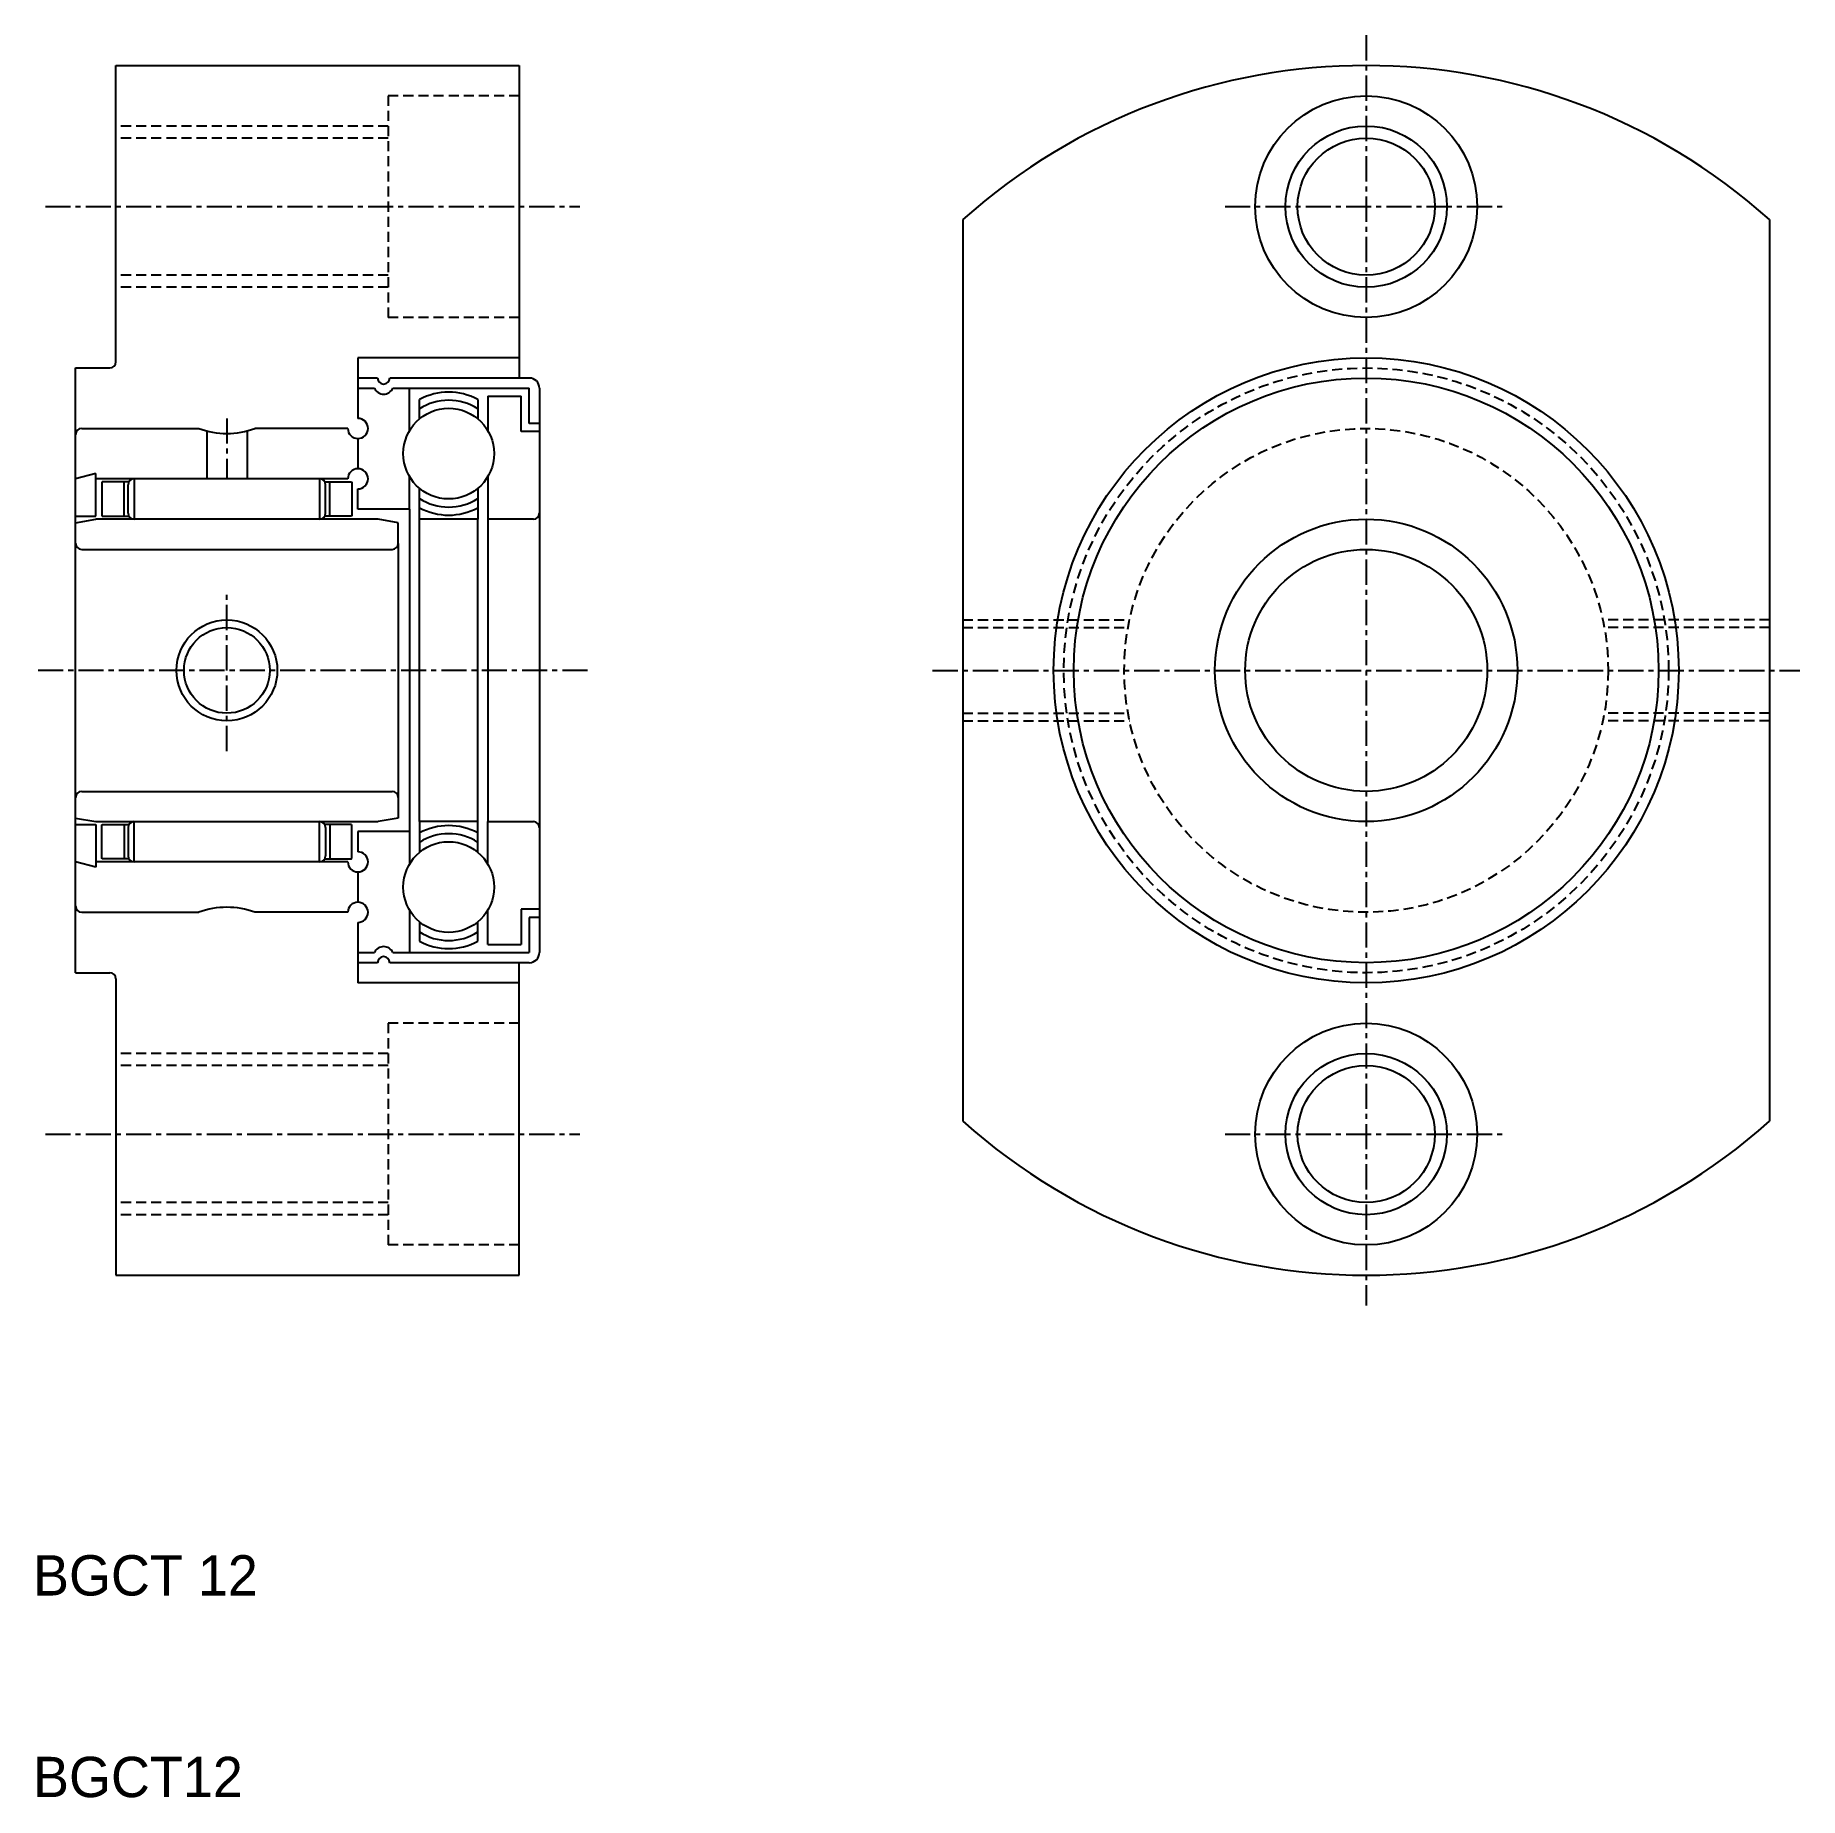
# Model space of a CAD drawing. Extents: x 83.3 to 170.8, y 47 to 134.4.
import ezdxf

# ---------------------------------------------------------------- set-up
doc = ezdxf.new("R2010")
doc.units = 0
doc.linetypes.add('CENTER', pattern=[2, 1.25, -0.25, 0.25, -0.25])
doc.linetypes.add('DASHED', pattern=[0.75, 0.5, -0.25])
doc.layers.get('0').update_dxf_attribs({"linetype": 'CONTINUOUS'})
doc.layers.add('CENTER', color=1, linetype='CENTER')

msp = doc.modelspace()

# ---------------------------------------------------------------- linework, layer by layer
at = {"color": 7, "linetype": 'CONTINUOUS'}
for p, q in [((87.317, 118.179), (87.317, 132.879)), ((87.317, 132.879), (107.317, 132.879)), ((107.317, 132.879), (107.317, 117.379)), ((129.317, 125.24), (129.317, 80.518)), ((169.317, 125.24), (169.317, 80.518)), ((99.317, 118.379), (99.317, 115.379)), ((107.317, 118.379), (99.317, 118.379)), ((85.317, 87.879), (85.317, 117.879)), ((85.317, 117.879), (87.017, 117.879)), ((100.293, 117.379), (99.317, 117.379)), ((107.817, 117.379), (100.893, 117.379)), ((99.317, 116.879), (100.134, 116.879)), ((101.051, 116.879), (107.817, 116.879)), ((101.868, 114.754), (101.868, 116.879)), ((105.765, 116.479), (105.765, 114.754)), ((105.765, 116.479), (107.417, 116.479)), ((107.417, 114.729), (107.417, 116.479)), ((107.817, 115.129), (107.817, 116.879)), ((108.317, 116.879), (108.317, 88.879)), ((102.368, 115.351), (102.368, 116.313)), ((105.265, 116.313), (105.265, 115.351)), ((85.617, 114.879), (91.425, 114.879)), ((91.817, 114.756), (91.817, 112.379)), ((93.817, 114.756), (93.817, 112.379)), ((98.817, 114.879), (94.209, 114.879)), ((108.317, 114.729), (107.417, 114.729)), ((108.317, 115.129), (107.817, 115.129)), ((99.317, 114.379), (99.317, 112.879)), ((86.317, 112.647), (85.317, 112.379)), ((86.317, 110.529), (86.317, 112.647)), ((98.817, 112.379), (86.317, 112.379)), ((86.637, 112.229), (86.617, 112.209)), ((86.617, 112.209), (86.617, 110.549)), ((87.917, 112.229), (86.637, 112.229)), ((87.277, 112.229), (87.277, 112.229)), ((87.597, 112.229), (87.597, 112.229)), ((87.717, 112.209), (87.697, 112.229)), ((87.717, 110.529), (87.717, 112.209)), ((87.917, 110.679), (87.917, 112.079)), ((88.217, 112.379), (88.217, 110.379)), ((97.417, 112.379), (97.417, 110.379)), ((97.717, 112.229), (98.997, 112.229)), ((97.717, 110.679), (97.717, 112.079)), ((97.917, 112.209), (97.937, 112.229)), ((97.917, 110.529), (97.917, 112.209)), ((98.997, 112.229), (99.017, 112.209)), ((99.017, 112.209), (99.017, 110.549)), ((101.868, 110.879), (101.868, 112.504)), ((105.765, 112.504), (105.765, 95.379)), ((99.317, 110.879), (99.317, 111.879)), ((102.368, 95.379), (102.368, 111.907)), ((105.265, 111.907), (105.265, 110.379)), ((85.317, 110.529), (86.317, 110.529)), ((85.317, 110.203), (86.317, 110.379)), ((100.317, 110.379), (86.317, 110.379)), ((86.617, 110.549), (86.637, 110.529)), ((86.637, 110.529), (87.917, 110.529)), ((94.188, 110.379), (94.188, 110.379)), ((98.997, 110.529), (97.717, 110.529)), ((99.017, 110.549), (98.997, 110.529)), ((101.868, 110.879), (99.317, 110.879)), ((101.317, 110.203), (100.317, 110.379)), ((101.868, 110.879), (101.868, 93.254)), ((105.265, 110.379), (102.368, 110.379)), ((105.265, 93.851), (105.265, 110.379)), ((108.017, 110.379), (105.765, 110.379)), ((101.317, 109.179), (101.317, 110.203)), ((85.617, 108.879), (101.017, 108.879)), ((101.317, 109.179), (101.317, 96.579)), ((85.617, 96.879), (101.017, 96.879)), ((101.317, 96.579), (101.317, 95.555)), ((85.317, 95.555), (86.317, 95.379)), ((86.317, 95.379), (100.317, 95.379)), ((88.217, 93.379), (88.217, 95.379)), ((97.417, 93.379), (97.417, 95.379)), ((101.317, 95.555), (100.317, 95.379)), ((105.265, 95.379), (102.368, 95.379)), ((102.368, 95.379), (102.368, 93.851)), ((105.765, 95.379), (108.017, 95.379)), ((105.765, 93.254), (105.765, 95.379)), ((85.317, 95.229), (86.317, 95.229)), ((86.317, 95.229), (86.317, 93.111)), ((86.617, 95.209), (86.637, 95.229)), ((86.617, 93.549), (86.617, 95.209)), ((86.637, 95.229), (87.917, 95.229)), ((87.717, 95.229), (87.717, 93.549)), ((87.917, 95.079), (87.917, 93.679)), ((98.997, 95.229), (97.717, 95.229)), ((97.717, 95.079), (97.717, 93.679)), ((97.917, 95.229), (97.917, 93.549)), ((99.017, 95.209), (98.997, 95.229)), ((99.017, 93.549), (99.017, 95.209)), ((101.868, 94.879), (99.317, 94.879)), ((99.317, 94.879), (99.317, 93.879)), ((86.317, 93.111), (85.317, 93.379)), ((98.817, 93.379), (86.317, 93.379)), ((86.637, 93.529), (86.617, 93.549)), ((87.917, 93.529), (86.637, 93.529)), ((87.717, 93.549), (87.697, 93.529)), ((97.717, 93.529), (98.997, 93.529)), ((97.917, 93.549), (97.937, 93.529)), ((98.997, 93.529), (99.017, 93.549)), ((99.317, 92.879), (99.317, 91.379)), ((101.868, 91.004), (101.868, 88.879)), ((105.765, 89.279), (105.765, 91.004)), ((108.317, 91.029), (107.417, 91.029)), ((107.417, 91.029), (107.417, 89.279)), ((85.617, 90.879), (91.425, 90.879)), ((98.817, 90.879), (94.209, 90.879)), ((99.317, 90.379), (99.317, 87.379)), ((102.368, 90.407), (102.368, 89.445)), ((105.265, 89.445), (105.265, 90.407)), ((108.317, 90.629), (107.817, 90.629)), ((107.817, 90.629), (107.817, 88.879)), ((105.765, 89.279), (107.417, 89.279)), ((99.317, 88.879), (100.134, 88.879)), ((100.293, 88.379), (99.317, 88.379)), ((107.817, 88.379), (100.893, 88.379)), ((101.051, 88.879), (107.817, 88.879)), ((107.317, 72.879), (107.317, 88.379)), ((85.317, 87.879), (87.017, 87.879)), ((87.317, 87.579), (87.317, 72.879)), ((107.317, 87.379), (99.317, 87.379)), ((87.317, 72.879), (107.317, 72.879))]:
    msp.add_line(p, q, dxfattribs=at)
at = {"color": 3, "linetype": 'DASHED'}
for p, q in [((100.817, 131.379), (100.817, 120.379)), ((107.317, 131.379), (100.817, 131.379)), ((100.817, 129.879), (87.317, 129.879)), ((100.817, 129.279), (87.317, 129.279)), ((100.817, 122.479), (87.317, 122.479)), ((100.817, 121.879), (87.317, 121.879)), ((107.317, 120.379), (100.817, 120.379)), ((129.317, 105.379), (137.58, 105.379)), ((129.317, 105.004), (137.507, 105.004)), ((169.317, 105.379), (161.054, 105.379)), ((169.317, 105.004), (161.127, 105.004)), ((129.317, 100.754), (137.507, 100.754)), ((169.317, 100.754), (161.127, 100.754)), ((129.317, 100.379), (137.58, 100.379)), ((169.317, 100.379), (161.054, 100.379)), ((100.817, 85.379), (100.817, 74.379)), ((107.317, 85.379), (100.817, 85.379)), ((100.817, 83.879), (87.317, 83.879)), ((100.817, 83.279), (87.317, 83.279)), ((100.817, 76.479), (87.317, 76.479)), ((100.817, 75.879), (87.317, 75.879)), ((107.317, 74.379), (100.817, 74.379))]:
    msp.add_line(p, q, dxfattribs=at)
at = {"color": 7, "linetype": 'CONTINUOUS'}
for centre, radius in [((149.317, 125.879), 5.5), ((149.317, 125.879), 3.4), ((149.317, 102.879), 15.5), ((149.317, 102.879), 14.5), ((103.817, 113.629), 2.25), ((149.317, 102.879), 7.5), ((149.317, 102.879), 6), ((92.817, 102.879), 2.125), ((103.817, 92.129), 2.25), ((149.317, 79.879), 5.5), ((149.317, 79.879), 3.4)]:
    msp.add_circle(centre, radius, dxfattribs=at)
at = {"color": 3, "linetype": 'CONTINUOUS'}
for centre, radius in [((149.317, 125.879), 4), ((92.817, 102.879), 2.5), ((149.317, 79.879), 4)]:
    msp.add_circle(centre, radius, dxfattribs=at)
at = {"color": 3, "linetype": 'DASHED'}
for radius in [15, 12]:
    msp.add_circle((149.317, 102.879), radius, dxfattribs=at)
at = {"color": 7, "linetype": 'CONTINUOUS'}
for centre, radius, start, end in [((149.317, 102.879), 30, 48.18969, 131.81031), ((87.017, 118.179), 0.3, 270, 0), ((100.593, 117.379), 0.3, 180, 360), ((107.817, 116.879), 0.5, 0, 90), ((100.593, 117.079), 0.5, 203.57818, 336.42182), ((103.817, 113.629), 3.05, 61.64477, 118.35523), ((103.817, 113.629), 2.65, 56.8642, 123.1358), ((85.617, 114.579), 0.3, 90, 180), ((92.817, 118.629), 4, 249.63587, 290.36413), ((99.317, 114.879), 0.5, 180, 90), ((99.317, 112.379), 0.5, 270, 180), ((88.217, 112.079), 0.3, 90.00024, 179.99982), ((97.417, 112.079), 0.3, 0.00018, 89.99976), ((103.817, 113.629), 2.65, 236.8642, 303.1358), ((88.217, 110.679), 0.3, 180, 270), ((97.417, 110.679), 0.3, 270, 0), ((103.817, 113.629), 3.05, 241.64477, 298.35523), ((108.017, 110.679), 0.3, 270, 0), ((85.617, 109.179), 0.3, 180, 270), ((101.017, 109.179), 0.3, 270, 0), ((85.617, 96.579), 0.3, 90, 180), ((101.017, 96.579), 0.3, 0, 90), ((88.217, 95.079), 0.3, 90, 180), ((97.417, 95.079), 0.3, 0, 90), ((108.017, 95.079), 0.3, 0, 90), ((103.817, 92.129), 3.05, 61.64477, 118.35523), ((103.817, 92.129), 2.65, 56.8642, 123.1358), ((88.217, 93.679), 0.3, 180.00018, 269.99976), ((97.417, 93.679), 0.3, 270.00024, 359.99982), ((99.317, 93.379), 0.5, 180, 90), ((85.617, 91.179), 0.3, 180, 270), ((92.817, 87.129), 4, 69.63587, 110.36413), ((99.317, 90.879), 0.5, 270, 180), ((103.817, 92.129), 2.65, 236.8642, 303.1358), ((103.817, 92.129), 3.05, 241.64477, 298.35523), ((100.593, 88.679), 0.5, 23.57818, 156.42182), ((100.593, 88.379), 0.3, 0, 180), ((107.817, 88.879), 0.5, 270, 0), ((87.017, 87.579), 0.3, 0, 90), ((149.317, 102.879), 30, 228.18969, 311.81031)]:
    msp.add_arc(centre, radius, start, end, dxfattribs=at)
at = {"layer": 'CENTER', "color": 1, "linetype": 'CENTER'}
for p, q in [((149.317, 134.379), (149.317, 71.379)), ((83.817, 125.879), (110.317, 125.879)), ((142.317, 125.879), (156.317, 125.879)), ((92.817, 115.379), (92.817, 112.379)), ((92.817, 98.879), (92.817, 106.879)), ((110.705, 102.879), (83.317, 102.879)), ((127.817, 102.879), (170.817, 102.879)), ((83.817, 79.879), (110.317, 79.879)), ((142.317, 79.879), (156.317, 79.879))]:
    msp.add_line(p, q, dxfattribs=at)

# ---------------------------------------------------------------- texts
at = {"color": 7, "linetype": 'CONTINUOUS'}
for s, p in [('BGCT 12', (83.206, 56.992)), ('BGCT12', (83.206, 46.992))]:
    msp.add_text(s, height=2, dxfattribs=at).set_placement(p)

doc.saveas('drawing.dxf')
